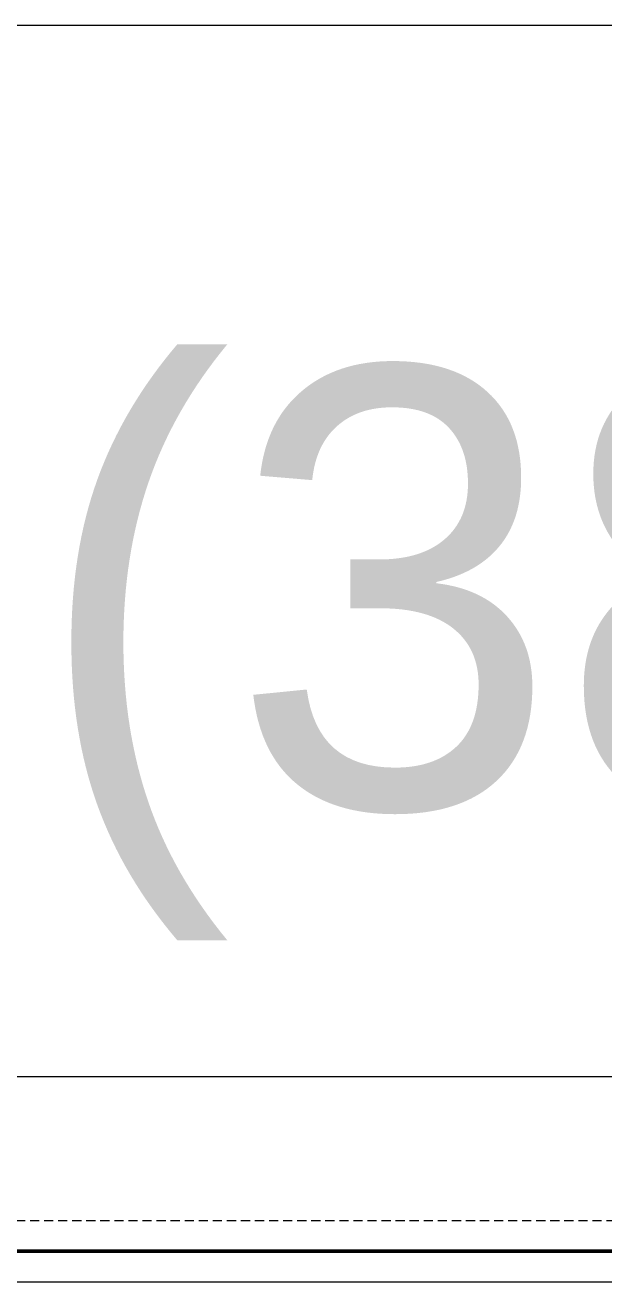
# Model space of a CAD drawing. Header units: inches. Extents: x -4218 to -1830, y 9756 to 12426.
# Drawn here: x -2950.7 to -2938.87, y 11449.35 to 11475.04 of the extents above; entities that cross this region are included whole.
import ezdxf

# ---------------------------------------------------------------- set-up
doc = ezdxf.new("R2010")
doc.units = ezdxf.units.IN
doc.header["$MEASUREMENT"] = 0
doc.linetypes.add('Hidden', pattern=[0.28125, 0.1875, -0.09375])
for name, color, linetype, lineweight in [('0-1', 7, 'Continuous', 5), ('0-3', 7, 'Continuous', 9), ('A-AREA-IDEN', 2, 'Continuous', 9), ('A-WALL-1', 250, 'Continuous', 50), ('A-WALL-2', 10, 'Continuous', 13), ('A-WALL-5', 252, 'Continuous', 9), ('P-SANR-FIXT-4', 7, 'Hidden', 9)]:
    doc.layers.add(name, color=color, linetype=linetype, lineweight=lineweight)
doc.styles.add('Century Gothic', font='ufonts.com_century-gothic.ttf', dxfattribs={"height": 9})

# ---------------------------------------------------------------- blocks, each defined once
blk = doc.blocks.new('Plbg-Sink Wall Mounted-UH - Sink-403447-BACKGROUND - 1ST FLOOR')
at = {"layer": 'P-SANR-FIXT-4'}
blk.add_line((15, -10), (15, -58), dxfattribs=at)
blk = doc.blocks.new('CTR - 1st Phase - Common Walls_rvt-1-BACKGROUND - 1ST FLOOR')
at = {"layer": 'A-WALL-1'}
blk.add_line((-2920.574, 11449.977), (-2980.574, 11449.977), dxfattribs=at)
at = {"layer": 'A-WALL-2'}
blk.add_line((-2980.574, 11449.352), (-2920.574, 11449.352), dxfattribs=at)
at = {"layer": 'A-WALL-5'}
blk.add_line((-2920.574, 11449.977), (-2980.574, 11449.977), dxfattribs=at)
at = {"layer": '0-3', "rotation": 269.9999999999986}
blk.add_blockref('Plbg-Sink Wall Mounted-UH - Sink-403447-BACKGROUND - 1ST FLOOR', (-2920.574, 11465.602), dxfattribs=at)

msp = doc.modelspace()

# ---------------------------------------------------------------- linework, layer by layer
at = {"layer": 'A-AREA-IDEN', "flags": 128}
msp.add_lwpolyline([(-2984.275, 11475.039), (-2906.767, 11475.039), (-2906.767, 11453.543), (-2984.275, 11453.543)], close=True, dxfattribs=at)

# ---------------------------------------------------------------- block references
at = {"layer": '0-1'}
msp.add_blockref('CTR - 1st Phase - Common Walls_rvt-1-BACKGROUND - 1ST FLOOR', (0, 0), dxfattribs=at)

# ---------------------------------------------------------------- texts
at = {"layer": 'A-AREA-IDEN', "insert": (-2981.275, 11468.039), "char_height": 9, "width": 86.355, "attachment_point": 1, "style": 'Century Gothic'}
msp.add_mtext('114 - (38 SF)', dxfattribs=at)

doc.saveas('drawing.dxf')
